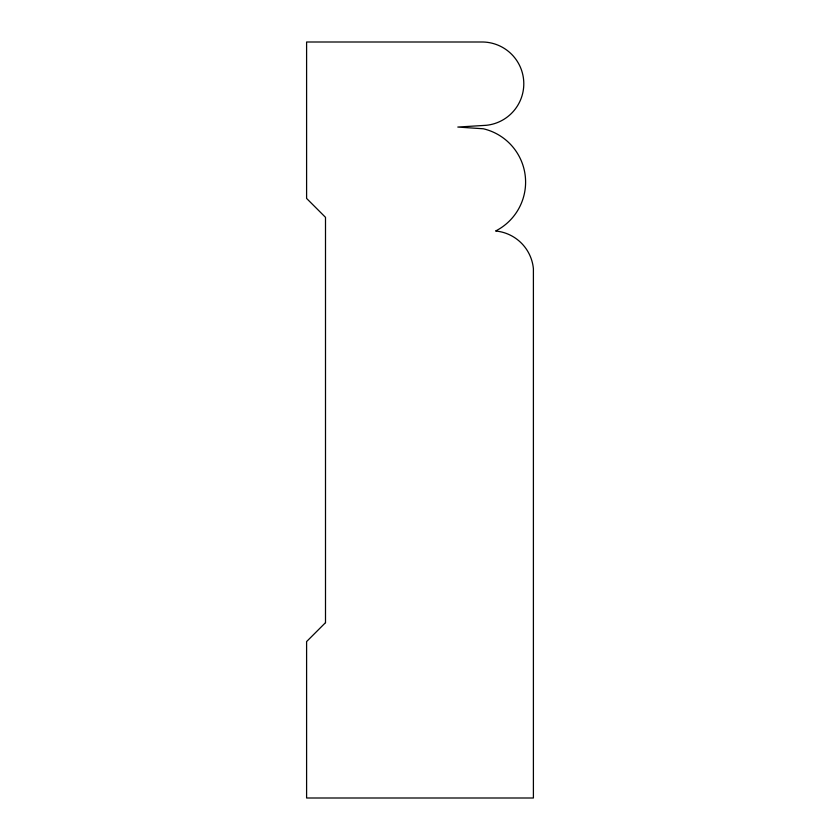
<?xml version="1.0" encoding="UTF-8"?>
<svg xmlns="http://www.w3.org/2000/svg" width="840" height="840" viewBox="0 0 840 840"><rect width="100%" height="100%" fill="white"/><g stroke="black" fill="none" stroke-linecap="round" stroke-linejoin="round"><path stroke-width="1.26" d="M325.5 622.671L306.6 641.571L306.6 798L533.4 798L533.4 268.685A41.811 41.811 0 0 0 495.6 231A54.81 54.81 0 0 0 483.378 128.782L457.8 127.05L486.329 125.297A41.759 41.759 0 0 0 523.719 81.207A41.759 41.759 0 0 0 481.226 42L306.6 42L306.6 198.429L325.5 217.329L325.5 622.671"/></g></svg>
